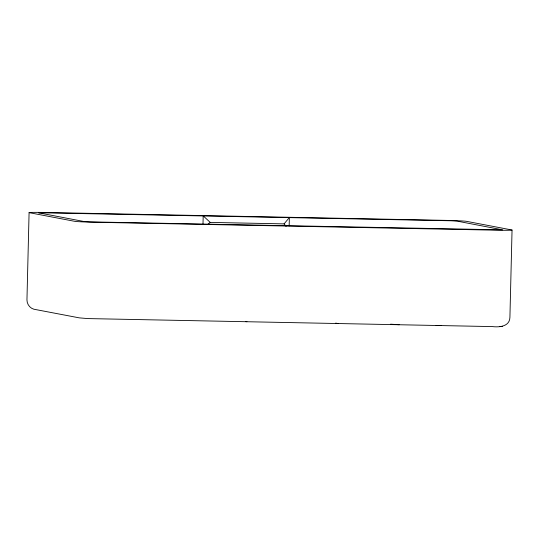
<?xml version="1.0" encoding="UTF-8"?>
<svg xmlns="http://www.w3.org/2000/svg" width="539" height="539" viewBox="0 0 539 539"><rect width="100%" height="100%" fill="white"/><g stroke="black" fill="none" stroke-linecap="round" stroke-linejoin="round"><path stroke-width="0.81" d="M29.086 212.588L26.95 299.933C26.943 304.117 29.766 308.079 33.829 309.211L79.3 317.862L87.641 318.576L492.518 326.594C499.424 327.436 509.665 326.506 509.914 317.397L512.05 230.052M202.994 224.17L203.196 215.849L210.237 222.412L284.093 223.867L286.074 226.333M289.16 225.868L289.362 217.547L284.093 223.867M207.784 224.379L210.237 222.412M499.734 326.6L502.489 326.324M436.091 325.475L441.212 325.401M399.163 324.748L390.593 324.168M335.669 323.097L338.034 323.541M245.366 321.446L246.95 321.749M39.037 212.75L38.491 212.797L84.044 221.522L90.006 221.873L502.644 229.843L457.092 221.125L451.13 220.774L39.037 212.75M444.749 220.35L44.697 212.46A18.73 0.526 1.4 0 0 29.342 212.689L74.813 221.34A18.73 0.526 1.4 0 0 96.387 222.297L496.439 230.187A18.73 0.526 1.4 0 0 511.787 229.958L466.323 221.307A18.73 0.526 1.4 0 0 444.749 220.35"/></g></svg>
